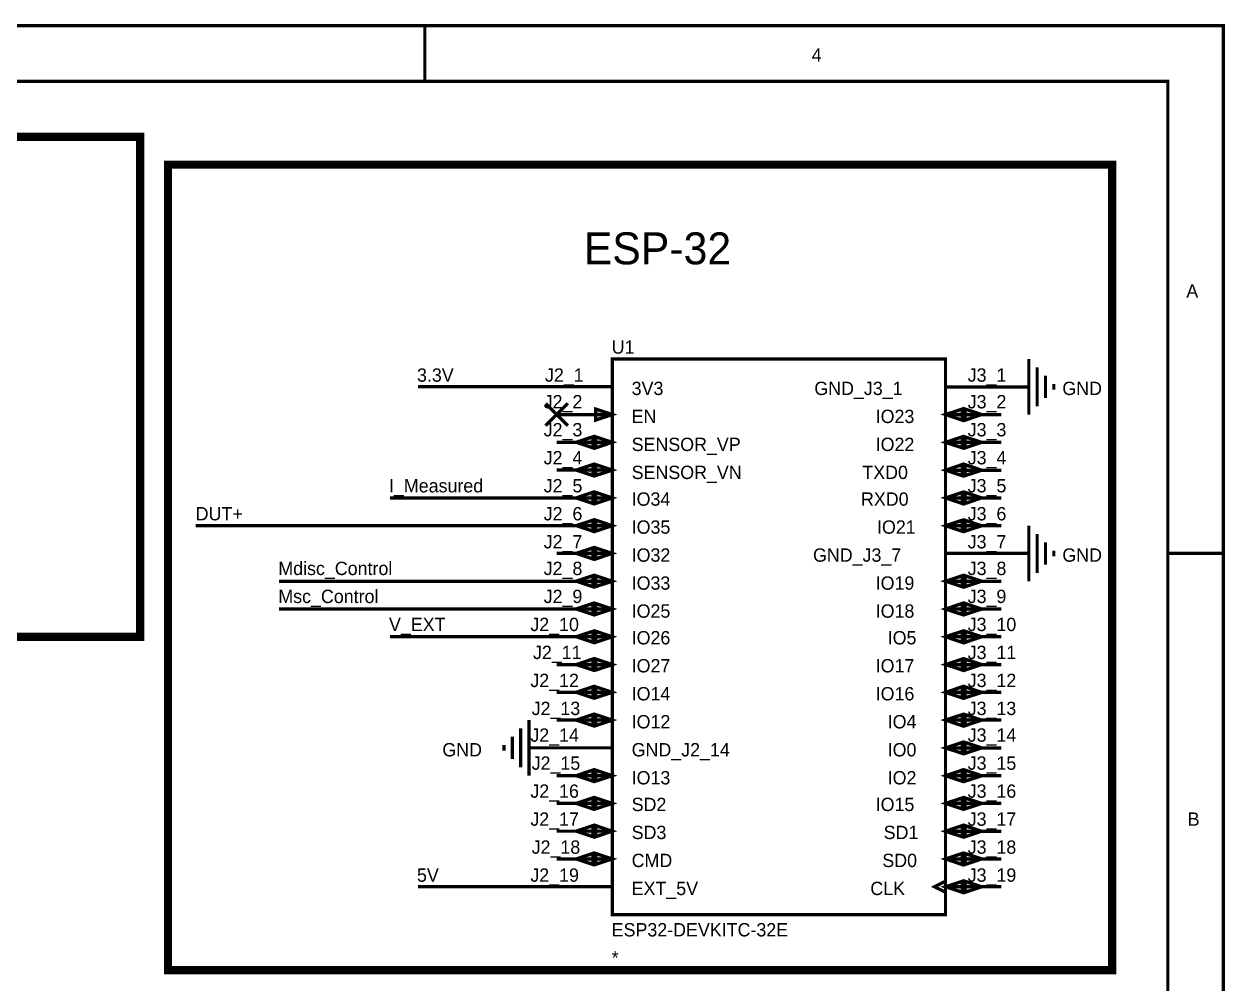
# Model space of a CAD drawing. Header units: inches. Extents: x -11.7 to 11.5, y 0 to 7.6.
# Drawn here: x 7.182 to 11.505, y 4.15 to 7.606 of the extents above; entities that cross this region are included whole.
import ezdxf

# ---------------------------------------------------------------- set-up
doc = ezdxf.new("R2010")
doc.units = ezdxf.units.IN
doc.header["$MEASUREMENT"] = 0
doc.layers.add('Sheet', color=255, linetype='Continuous')

msp = doc.modelspace()

# ---------------------------------------------------------------- linework, layer by layer
at = {"layer": 'Sheet'}
for points in [[(0.0018, 7.6, 0.0118, 0.0118, 0), (11.4988, 7.6, 0.0118, 0.0118, 0), (11.4988, 0, 0.0118, 0.0118, 0), (0.0018, 0, 0.0118, 0.0118, 0), (0.0018, 7.6, 0.0118, 0.0118, 0)], [(0.0018, 7.6, 0.0039, 0.0039, 0), (0.0018, 0, 0.0039, 0.0039, 0), (11.4988, 0, 0.0039, 0.0039, 0), (11.4988, 7.6, 0.0039, 0.0039, 0), (0.0018, 7.6, 0.0039, 0.0039, 0), (0.0018, 7.6, 0.0039, 0.0039, 0)], [(0.2016, 7.3996, 0.0118, 0.0118, 0), (11.299, 7.3996, 0.0118, 0.0118, 0), (11.299, 0.1998, 0.0118, 0.0118, 0), (0.2016, 0.1998, 0.0118, 0.0118, 0), (0.2016, 7.3996, 0.0118, 0.0118, 0)], [(0.2016, 7.3996, 0.0039, 0.0039, 0), (0.2016, 0.1998, 0.0039, 0.0039, 0), (11.299, 0.1998, 0.0039, 0.0039, 0), (11.299, 7.3996, 0.0039, 0.0039, 0), (0.2016, 7.3996, 0.0039, 0.0039, 0), (0.2016, 7.3996, 0.0039, 0.0039, 0)], [(5.4002, 7.1997, 0.0295, 0.0295, 0), (7.5997, 7.1997, 0.0295, 0.0295, 0), (7.5997, 5.3999, 0.0295, 0.0295, 0), (5.4002, 5.3999, 0.0295, 0.0295, 0), (5.4002, 7.1997, 0.0295, 0.0295, 0)], [(7.6999, 7.0995, 0.0295, 0.0295, 0), (11.0986, 7.0995, 0.0295, 0.0295, 0), (11.0986, 4.1997, 0.0295, 0.0295, 0), (7.6999, 4.1997, 0.0295, 0.0295, 0), (7.6999, 7.0995, 0.0295, 0.0295, 0)], [(9.2994, 6.3997, 0.0118, 0.0118, 0), (10.4987, 6.3997, 0.0118, 0.0118, 0), (10.4987, 4.3995, 0.0118, 0.0118, 0), (9.2994, 4.3995, 0.0118, 0.0118, 0), (9.2994, 6.3997, 0.0118, 0.0118, 0)], [(9.2994, 6.3997, 0.0039, 0.0039, 0), (9.2994, 4.3995, 0.0039, 0.0039, 0), (10.4987, 4.3995, 0.0039, 0.0039, 0), (10.4987, 6.3997, 0.0039, 0.0039, 0), (9.2994, 6.3997, 0.0039, 0.0039, 0), (9.2994, 6.3997, 0.0039, 0.0039, 0)], [(9.2391, 6.2197, 0.0118, 0.0118, 0), (9.2991, 6.1999, 0.0118, 0.0118, 0), (9.2391, 6.1798, 0.0118, 0.0118, 0), (9.2391, 6.2197, 0.0118, 0.0118, 0)], [(10.5587, 6.2197, 0.0118, 0.0118, 0), (10.4987, 6.1999, 0.0118, 0.0118, 0), (10.5587, 6.1795, 0.0118, 0.0118, 0), (10.5587, 6.2197, 0.0118, 0.0118, 0)], [(10.5689, 6.2197, 0.0118, 0.0118, 0), (10.5689, 6.1795, 0.0118, 0.0118, 0), (10.6289, 6.1999, 0.0118, 0.0118, 0), (10.5689, 6.2197, 0.0118, 0.0118, 0)], [(9.2391, 6.2197, 0.0039, 0.0039, 0), (9.2991, 6.1999, 0.0039, 0.0039, 0), (9.2391, 6.1798, 0.0039, 0.0039, 0), (9.2391, 6.2197, 0.0039, 0.0039, 0)], [(10.5587, 6.2197, 0.0039, 0.0039, 0), (10.4987, 6.1999, 0.0039, 0.0039, 0), (10.5587, 6.1795, 0.0039, 0.0039, 0), (10.5587, 6.2197, 0.0039, 0.0039, 0)], [(10.5689, 6.2197, 0.0039, 0.0039, 0), (10.5689, 6.1795, 0.0039, 0.0039, 0), (10.6289, 6.1999, 0.0039, 0.0039, 0), (10.5689, 6.2197, 0.0039, 0.0039, 0)], [(9.2292, 6.1198, 0.0118, 0.0118, 0), (9.2292, 6.0799, 0.0118, 0.0118, 0), (9.1692, 6.1, 0.0118, 0.0118, 0), (9.2292, 6.1198, 0.0118, 0.0118, 0)], [(9.2292, 6.1198, 0.0039, 0.0039, 0), (9.2292, 6.0799, 0.0039, 0.0039, 0), (9.1692, 6.1, 0.0039, 0.0039, 0), (9.2292, 6.1198, 0.0039, 0.0039, 0)], [(9.2391, 6.1198, 0.0118, 0.0118, 0), (9.2991, 6.1, 0.0118, 0.0118, 0), (9.2391, 6.0799, 0.0118, 0.0118, 0), (9.2391, 6.1198, 0.0118, 0.0118, 0)], [(9.2391, 6.1198, 0.0039, 0.0039, 0), (9.2991, 6.1, 0.0039, 0.0039, 0), (9.2391, 6.0799, 0.0039, 0.0039, 0), (9.2391, 6.1198, 0.0039, 0.0039, 0)], [(10.5587, 6.1195, 0.0118, 0.0118, 0), (10.4987, 6.0997, 0.0118, 0.0118, 0), (10.5587, 6.0799, 0.0118, 0.0118, 0), (10.5587, 6.1195, 0.0118, 0.0118, 0)], [(10.5587, 6.1195, 0.0039, 0.0039, 0), (10.4987, 6.0997, 0.0039, 0.0039, 0), (10.5587, 6.0799, 0.0039, 0.0039, 0), (10.5587, 6.1195, 0.0039, 0.0039, 0)], [(10.5689, 6.1195, 0.0118, 0.0118, 0), (10.5689, 6.0799, 0.0118, 0.0118, 0), (10.6289, 6.0997, 0.0118, 0.0118, 0), (10.5689, 6.1195, 0.0118, 0.0118, 0)], [(10.5689, 6.1195, 0.0039, 0.0039, 0), (10.5689, 6.0799, 0.0039, 0.0039, 0), (10.6289, 6.0997, 0.0039, 0.0039, 0), (10.5689, 6.1195, 0.0039, 0.0039, 0)], [(9.2292, 6.0199, 0.0118, 0.0118, 0), (9.2292, 5.98, 0.0118, 0.0118, 0), (9.1692, 5.9998, 0.0118, 0.0118, 0), (9.2292, 6.0199, 0.0118, 0.0118, 0)], [(9.2292, 6.0199, 0.0039, 0.0039, 0), (9.2292, 5.98, 0.0039, 0.0039, 0), (9.1692, 5.9998, 0.0039, 0.0039, 0), (9.2292, 6.0199, 0.0039, 0.0039, 0)], [(9.2391, 6.0199, 0.0118, 0.0118, 0), (9.2991, 5.9998, 0.0118, 0.0118, 0), (9.2391, 5.98, 0.0118, 0.0118, 0), (9.2391, 6.0199, 0.0118, 0.0118, 0)], [(9.2391, 6.0199, 0.0039, 0.0039, 0), (9.2991, 5.9998, 0.0039, 0.0039, 0), (9.2391, 5.98, 0.0039, 0.0039, 0), (9.2391, 6.0199, 0.0039, 0.0039, 0)], [(10.5587, 6.0199, 0.0118, 0.0118, 0), (10.4987, 5.9995, 0.0118, 0.0118, 0), (10.5587, 5.9797, 0.0118, 0.0118, 0), (10.5587, 6.0199, 0.0118, 0.0118, 0)], [(10.5587, 6.0199, 0.0039, 0.0039, 0), (10.4987, 5.9995, 0.0039, 0.0039, 0), (10.5587, 5.9797, 0.0039, 0.0039, 0), (10.5587, 6.0199, 0.0039, 0.0039, 0)], [(10.5689, 6.0199, 0.0118, 0.0118, 0), (10.5689, 5.9797, 0.0118, 0.0118, 0), (10.6289, 5.9995, 0.0118, 0.0118, 0), (10.5689, 6.0199, 0.0118, 0.0118, 0)], [(10.5689, 6.0199, 0.0039, 0.0039, 0), (10.5689, 5.9797, 0.0039, 0.0039, 0), (10.6289, 5.9995, 0.0039, 0.0039, 0), (10.5689, 6.0199, 0.0039, 0.0039, 0)], [(9.2292, 5.9199, 0.0118, 0.0118, 0), (9.2292, 5.8797, 0.0118, 0.0118, 0), (9.1692, 5.8998, 0.0118, 0.0118, 0), (9.2292, 5.9199, 0.0118, 0.0118, 0)], [(9.2391, 5.9199, 0.0118, 0.0118, 0), (9.2991, 5.8998, 0.0118, 0.0118, 0), (9.2391, 5.8797, 0.0118, 0.0118, 0), (9.2391, 5.9199, 0.0118, 0.0118, 0)], [(10.5587, 5.9196, 0.0118, 0.0118, 0), (10.4987, 5.8998, 0.0118, 0.0118, 0), (10.5587, 5.8794, 0.0118, 0.0118, 0), (10.5587, 5.9196, 0.0118, 0.0118, 0)], [(10.5689, 5.9196, 0.0118, 0.0118, 0), (10.5689, 5.8794, 0.0118, 0.0118, 0), (10.6289, 5.8998, 0.0118, 0.0118, 0), (10.5689, 5.9196, 0.0118, 0.0118, 0)], [(9.2292, 5.9199, 0.0039, 0.0039, 0), (9.2292, 5.8797, 0.0039, 0.0039, 0), (9.1692, 5.8998, 0.0039, 0.0039, 0), (9.2292, 5.9199, 0.0039, 0.0039, 0)], [(9.2391, 5.9199, 0.0039, 0.0039, 0), (9.2991, 5.8998, 0.0039, 0.0039, 0), (9.2391, 5.8797, 0.0039, 0.0039, 0), (9.2391, 5.9199, 0.0039, 0.0039, 0)], [(10.5587, 5.9196, 0.0039, 0.0039, 0), (10.4987, 5.8998, 0.0039, 0.0039, 0), (10.5587, 5.8794, 0.0039, 0.0039, 0), (10.5587, 5.9196, 0.0039, 0.0039, 0)], [(10.5689, 5.9196, 0.0039, 0.0039, 0), (10.5689, 5.8794, 0.0039, 0.0039, 0), (10.6289, 5.8998, 0.0039, 0.0039, 0), (10.5689, 5.9196, 0.0039, 0.0039, 0)], [(9.2292, 5.8197, 0.0118, 0.0118, 0), (9.2292, 5.7798, 0.0118, 0.0118, 0), (9.1692, 5.7999, 0.0118, 0.0118, 0), (9.2292, 5.8197, 0.0118, 0.0118, 0)], [(9.2292, 5.8197, 0.0039, 0.0039, 0), (9.2292, 5.7798, 0.0039, 0.0039, 0), (9.1692, 5.7999, 0.0039, 0.0039, 0), (9.2292, 5.8197, 0.0039, 0.0039, 0)], [(9.2391, 5.8197, 0.0118, 0.0118, 0), (9.2991, 5.7999, 0.0118, 0.0118, 0), (9.2391, 5.7798, 0.0118, 0.0118, 0), (9.2391, 5.8197, 0.0118, 0.0118, 0)], [(9.2391, 5.8197, 0.0039, 0.0039, 0), (9.2991, 5.7999, 0.0039, 0.0039, 0), (9.2391, 5.7798, 0.0039, 0.0039, 0), (9.2391, 5.8197, 0.0039, 0.0039, 0)], [(10.5587, 5.8194, 0.0118, 0.0118, 0), (10.4987, 5.7996, 0.0118, 0.0118, 0), (10.5587, 5.7798, 0.0118, 0.0118, 0), (10.5587, 5.8194, 0.0118, 0.0118, 0)], [(10.5587, 5.8194, 0.0039, 0.0039, 0), (10.4987, 5.7996, 0.0039, 0.0039, 0), (10.5587, 5.7798, 0.0039, 0.0039, 0), (10.5587, 5.8194, 0.0039, 0.0039, 0)], [(10.5689, 5.8194, 0.0118, 0.0118, 0), (10.5689, 5.7798, 0.0118, 0.0118, 0), (10.6289, 5.7996, 0.0118, 0.0118, 0), (10.5689, 5.8194, 0.0118, 0.0118, 0)], [(10.5689, 5.8194, 0.0039, 0.0039, 0), (10.5689, 5.7798, 0.0039, 0.0039, 0), (10.6289, 5.7996, 0.0039, 0.0039, 0), (10.5689, 5.8194, 0.0039, 0.0039, 0)], [(9.2292, 5.7198, 0.0118, 0.0118, 0), (9.2292, 5.6799, 0.0118, 0.0118, 0), (9.1692, 5.7, 0.0118, 0.0118, 0), (9.2292, 5.7198, 0.0118, 0.0118, 0)], [(9.2292, 5.7198, 0.0039, 0.0039, 0), (9.2292, 5.6799, 0.0039, 0.0039, 0), (9.1692, 5.7, 0.0039, 0.0039, 0), (9.2292, 5.7198, 0.0039, 0.0039, 0)], [(9.2391, 5.7198, 0.0118, 0.0118, 0), (9.2991, 5.7, 0.0118, 0.0118, 0), (9.2391, 5.6799, 0.0118, 0.0118, 0), (9.2391, 5.7198, 0.0118, 0.0118, 0)], [(9.2391, 5.7198, 0.0039, 0.0039, 0), (9.2991, 5.7, 0.0039, 0.0039, 0), (9.2391, 5.6799, 0.0039, 0.0039, 0), (9.2391, 5.7198, 0.0039, 0.0039, 0)], [(9.2292, 5.6199, 0.0118, 0.0118, 0), (9.2292, 5.58, 0.0118, 0.0118, 0), (9.1692, 5.5998, 0.0118, 0.0118, 0), (9.2292, 5.6199, 0.0118, 0.0118, 0)], [(9.2292, 5.6199, 0.0039, 0.0039, 0), (9.2292, 5.58, 0.0039, 0.0039, 0), (9.1692, 5.5998, 0.0039, 0.0039, 0), (9.2292, 5.6199, 0.0039, 0.0039, 0)], [(9.2391, 5.6199, 0.0118, 0.0118, 0), (9.2991, 5.5998, 0.0118, 0.0118, 0), (9.2391, 5.58, 0.0118, 0.0118, 0), (9.2391, 5.6199, 0.0118, 0.0118, 0)], [(9.2391, 5.6199, 0.0039, 0.0039, 0), (9.2991, 5.5998, 0.0039, 0.0039, 0), (9.2391, 5.58, 0.0039, 0.0039, 0), (9.2391, 5.6199, 0.0039, 0.0039, 0)], [(10.5587, 5.6196, 0.0118, 0.0118, 0), (10.4987, 5.5998, 0.0118, 0.0118, 0), (10.5587, 5.58, 0.0118, 0.0118, 0), (10.5587, 5.6196, 0.0118, 0.0118, 0)], [(10.5587, 5.6196, 0.0039, 0.0039, 0), (10.4987, 5.5998, 0.0039, 0.0039, 0), (10.5587, 5.58, 0.0039, 0.0039, 0), (10.5587, 5.6196, 0.0039, 0.0039, 0)], [(10.5689, 5.6196, 0.0118, 0.0118, 0), (10.5689, 5.58, 0.0118, 0.0118, 0), (10.6289, 5.5998, 0.0118, 0.0118, 0), (10.5689, 5.6196, 0.0118, 0.0118, 0)], [(10.5689, 5.6196, 0.0039, 0.0039, 0), (10.5689, 5.58, 0.0039, 0.0039, 0), (10.6289, 5.5998, 0.0039, 0.0039, 0), (10.5689, 5.6196, 0.0039, 0.0039, 0)], [(9.2292, 5.52, 0.0118, 0.0118, 0), (9.2292, 5.4798, 0.0118, 0.0118, 0), (9.1692, 5.4999, 0.0118, 0.0118, 0), (9.2292, 5.52, 0.0118, 0.0118, 0)], [(9.2292, 5.52, 0.0039, 0.0039, 0), (9.2292, 5.4798, 0.0039, 0.0039, 0), (9.1692, 5.4999, 0.0039, 0.0039, 0), (9.2292, 5.52, 0.0039, 0.0039, 0)], [(9.2391, 5.52, 0.0118, 0.0118, 0), (9.2991, 5.4999, 0.0118, 0.0118, 0), (9.2391, 5.4798, 0.0118, 0.0118, 0), (9.2391, 5.52, 0.0118, 0.0118, 0)], [(9.2391, 5.52, 0.0039, 0.0039, 0), (9.2991, 5.4999, 0.0039, 0.0039, 0), (9.2391, 5.4798, 0.0039, 0.0039, 0), (9.2391, 5.52, 0.0039, 0.0039, 0)], [(10.5587, 5.52, 0.0118, 0.0118, 0), (10.4987, 5.4996, 0.0118, 0.0118, 0), (10.5587, 5.4798, 0.0118, 0.0118, 0), (10.5587, 5.52, 0.0118, 0.0118, 0)], [(10.5587, 5.52, 0.0039, 0.0039, 0), (10.4987, 5.4996, 0.0039, 0.0039, 0), (10.5587, 5.4798, 0.0039, 0.0039, 0), (10.5587, 5.52, 0.0039, 0.0039, 0)], [(10.5689, 5.52, 0.0118, 0.0118, 0), (10.5689, 5.4798, 0.0118, 0.0118, 0), (10.6289, 5.4996, 0.0118, 0.0118, 0), (10.5689, 5.52, 0.0118, 0.0118, 0)], [(10.5689, 5.52, 0.0039, 0.0039, 0), (10.5689, 5.4798, 0.0039, 0.0039, 0), (10.6289, 5.4996, 0.0039, 0.0039, 0), (10.5689, 5.52, 0.0039, 0.0039, 0)], [(9.2292, 5.4197, 0.0118, 0.0118, 0), (9.2292, 5.3798, 0.0118, 0.0118, 0), (9.1692, 5.3999, 0.0118, 0.0118, 0), (9.2292, 5.4197, 0.0118, 0.0118, 0)], [(9.2292, 5.4197, 0.0039, 0.0039, 0), (9.2292, 5.3798, 0.0039, 0.0039, 0), (9.1692, 5.3999, 0.0039, 0.0039, 0), (9.2292, 5.4197, 0.0039, 0.0039, 0)], [(9.2391, 5.4197, 0.0118, 0.0118, 0), (9.2991, 5.3999, 0.0118, 0.0118, 0), (9.2391, 5.3798, 0.0118, 0.0118, 0), (9.2391, 5.4197, 0.0118, 0.0118, 0)], [(9.2391, 5.4197, 0.0039, 0.0039, 0), (9.2991, 5.3999, 0.0039, 0.0039, 0), (9.2391, 5.3798, 0.0039, 0.0039, 0), (9.2391, 5.4197, 0.0039, 0.0039, 0)], [(10.5587, 5.4197, 0.0118, 0.0118, 0), (10.4987, 5.3999, 0.0118, 0.0118, 0), (10.5587, 5.3795, 0.0118, 0.0118, 0), (10.5587, 5.4197, 0.0118, 0.0118, 0)], [(10.5587, 5.4197, 0.0039, 0.0039, 0), (10.4987, 5.3999, 0.0039, 0.0039, 0), (10.5587, 5.3795, 0.0039, 0.0039, 0), (10.5587, 5.4197, 0.0039, 0.0039, 0)], [(10.5689, 5.4197, 0.0118, 0.0118, 0), (10.5689, 5.3795, 0.0118, 0.0118, 0), (10.6289, 5.3999, 0.0118, 0.0118, 0), (10.5689, 5.4197, 0.0118, 0.0118, 0)], [(10.5689, 5.4197, 0.0039, 0.0039, 0), (10.5689, 5.3795, 0.0039, 0.0039, 0), (10.6289, 5.3999, 0.0039, 0.0039, 0), (10.5689, 5.4197, 0.0039, 0.0039, 0)], [(9.2292, 5.3198, 0.0118, 0.0118, 0), (9.2292, 5.2799, 0.0118, 0.0118, 0), (9.1692, 5.2997, 0.0118, 0.0118, 0), (9.2292, 5.3198, 0.0118, 0.0118, 0)], [(9.2292, 5.3198, 0.0039, 0.0039, 0), (9.2292, 5.2799, 0.0039, 0.0039, 0), (9.1692, 5.2997, 0.0039, 0.0039, 0), (9.2292, 5.3198, 0.0039, 0.0039, 0)], [(9.2391, 5.3198, 0.0118, 0.0118, 0), (9.2991, 5.2997, 0.0118, 0.0118, 0), (9.2391, 5.2799, 0.0118, 0.0118, 0), (9.2391, 5.3198, 0.0118, 0.0118, 0)], [(9.2391, 5.3198, 0.0039, 0.0039, 0), (9.2991, 5.2997, 0.0039, 0.0039, 0), (9.2391, 5.2799, 0.0039, 0.0039, 0), (9.2391, 5.3198, 0.0039, 0.0039, 0)], [(10.5587, 5.3195, 0.0118, 0.0118, 0), (10.4987, 5.2997, 0.0118, 0.0118, 0), (10.5587, 5.2799, 0.0118, 0.0118, 0), (10.5587, 5.3195, 0.0118, 0.0118, 0)], [(10.5587, 5.3195, 0.0039, 0.0039, 0), (10.4987, 5.2997, 0.0039, 0.0039, 0), (10.5587, 5.2799, 0.0039, 0.0039, 0), (10.5587, 5.3195, 0.0039, 0.0039, 0)], [(10.5689, 5.3195, 0.0118, 0.0118, 0), (10.5689, 5.2799, 0.0118, 0.0118, 0), (10.6289, 5.2997, 0.0118, 0.0118, 0), (10.5689, 5.3195, 0.0118, 0.0118, 0)], [(10.5689, 5.3195, 0.0039, 0.0039, 0), (10.5689, 5.2799, 0.0039, 0.0039, 0), (10.6289, 5.2997, 0.0039, 0.0039, 0), (10.5689, 5.3195, 0.0039, 0.0039, 0)], [(9.2292, 5.2199, 0.0118, 0.0118, 0), (9.2292, 5.18, 0.0118, 0.0118, 0), (9.1692, 5.1998, 0.0118, 0.0118, 0), (9.2292, 5.2199, 0.0118, 0.0118, 0)], [(9.2292, 5.2199, 0.0039, 0.0039, 0), (9.2292, 5.18, 0.0039, 0.0039, 0), (9.1692, 5.1998, 0.0039, 0.0039, 0), (9.2292, 5.2199, 0.0039, 0.0039, 0)], [(9.2391, 5.2199, 0.0118, 0.0118, 0), (9.2991, 5.1998, 0.0118, 0.0118, 0), (9.2391, 5.18, 0.0118, 0.0118, 0), (9.2391, 5.2199, 0.0118, 0.0118, 0)], [(9.2391, 5.2199, 0.0039, 0.0039, 0), (9.2991, 5.1998, 0.0039, 0.0039, 0), (9.2391, 5.18, 0.0039, 0.0039, 0), (9.2391, 5.2199, 0.0039, 0.0039, 0)], [(10.5587, 5.2199, 0.0118, 0.0118, 0), (10.4987, 5.1995, 0.0118, 0.0118, 0), (10.5587, 5.1797, 0.0118, 0.0118, 0), (10.5587, 5.2199, 0.0118, 0.0118, 0)], [(10.5587, 5.2199, 0.0039, 0.0039, 0), (10.4987, 5.1995, 0.0039, 0.0039, 0), (10.5587, 5.1797, 0.0039, 0.0039, 0), (10.5587, 5.2199, 0.0039, 0.0039, 0)], [(10.5689, 5.2199, 0.0118, 0.0118, 0), (10.5689, 5.1797, 0.0118, 0.0118, 0), (10.6289, 5.1995, 0.0118, 0.0118, 0), (10.5689, 5.2199, 0.0118, 0.0118, 0)], [(10.5689, 5.2199, 0.0039, 0.0039, 0), (10.5689, 5.1797, 0.0039, 0.0039, 0), (10.6289, 5.1995, 0.0039, 0.0039, 0), (10.5689, 5.2199, 0.0039, 0.0039, 0)], [(9.2292, 5.12, 0.0118, 0.0118, 0), (9.2292, 5.0798, 0.0118, 0.0118, 0), (9.1692, 5.0999, 0.0118, 0.0118, 0), (9.2292, 5.12, 0.0118, 0.0118, 0)], [(9.2292, 5.12, 0.0039, 0.0039, 0), (9.2292, 5.0798, 0.0039, 0.0039, 0), (9.1692, 5.0999, 0.0039, 0.0039, 0), (9.2292, 5.12, 0.0039, 0.0039, 0)], [(9.2391, 5.12, 0.0118, 0.0118, 0), (9.2991, 5.0999, 0.0118, 0.0118, 0), (9.2391, 5.0798, 0.0118, 0.0118, 0), (9.2391, 5.12, 0.0118, 0.0118, 0)], [(9.2391, 5.12, 0.0039, 0.0039, 0), (9.2991, 5.0999, 0.0039, 0.0039, 0), (9.2391, 5.0798, 0.0039, 0.0039, 0), (9.2391, 5.12, 0.0039, 0.0039, 0)], [(10.5587, 5.1197, 0.0118, 0.0118, 0), (10.4987, 5.0999, 0.0118, 0.0118, 0), (10.5587, 5.0795, 0.0118, 0.0118, 0), (10.5587, 5.1197, 0.0118, 0.0118, 0)], [(10.5587, 5.1197, 0.0039, 0.0039, 0), (10.4987, 5.0999, 0.0039, 0.0039, 0), (10.5587, 5.0795, 0.0039, 0.0039, 0), (10.5587, 5.1197, 0.0039, 0.0039, 0)], [(10.5689, 5.1197, 0.0118, 0.0118, 0), (10.5689, 5.0795, 0.0118, 0.0118, 0), (10.6289, 5.0999, 0.0118, 0.0118, 0), (10.5689, 5.1197, 0.0118, 0.0118, 0)], [(10.5689, 5.1197, 0.0039, 0.0039, 0), (10.5689, 5.0795, 0.0039, 0.0039, 0), (10.6289, 5.0999, 0.0039, 0.0039, 0), (10.5689, 5.1197, 0.0039, 0.0039, 0)], [(10.5587, 5.0195, 0.0118, 0.0118, 0), (10.4987, 4.9997, 0.0118, 0.0118, 0), (10.5587, 4.9798, 0.0118, 0.0118, 0), (10.5587, 5.0195, 0.0118, 0.0118, 0)], [(10.5587, 5.0195, 0.0039, 0.0039, 0), (10.4987, 4.9997, 0.0039, 0.0039, 0), (10.5587, 4.9798, 0.0039, 0.0039, 0), (10.5587, 5.0195, 0.0039, 0.0039, 0)], [(10.5689, 5.0195, 0.0118, 0.0118, 0), (10.5689, 4.9798, 0.0118, 0.0118, 0), (10.6289, 4.9997, 0.0118, 0.0118, 0), (10.5689, 5.0195, 0.0118, 0.0118, 0)], [(10.5689, 5.0195, 0.0039, 0.0039, 0), (10.5689, 4.9798, 0.0039, 0.0039, 0), (10.6289, 4.9997, 0.0039, 0.0039, 0), (10.5689, 5.0195, 0.0039, 0.0039, 0)], [(9.2292, 4.9198, 0.0118, 0.0118, 0), (9.2292, 4.8799, 0.0118, 0.0118, 0), (9.1692, 4.8997, 0.0118, 0.0118, 0), (9.2292, 4.9198, 0.0118, 0.0118, 0)], [(9.2292, 4.9198, 0.0039, 0.0039, 0), (9.2292, 4.8799, 0.0039, 0.0039, 0), (9.1692, 4.8997, 0.0039, 0.0039, 0), (9.2292, 4.9198, 0.0039, 0.0039, 0)], [(9.2391, 4.9198, 0.0118, 0.0118, 0), (9.2991, 4.8997, 0.0118, 0.0118, 0), (9.2391, 4.8799, 0.0118, 0.0118, 0), (9.2391, 4.9198, 0.0118, 0.0118, 0)], [(9.2391, 4.9198, 0.0039, 0.0039, 0), (9.2991, 4.8997, 0.0039, 0.0039, 0), (9.2391, 4.8799, 0.0039, 0.0039, 0), (9.2391, 4.9198, 0.0039, 0.0039, 0)], [(10.5587, 4.9198, 0.0118, 0.0118, 0), (10.4987, 4.8994, 0.0118, 0.0118, 0), (10.5587, 4.8796, 0.0118, 0.0118, 0), (10.5587, 4.9198, 0.0118, 0.0118, 0)], [(10.5587, 4.9198, 0.0039, 0.0039, 0), (10.4987, 4.8994, 0.0039, 0.0039, 0), (10.5587, 4.8796, 0.0039, 0.0039, 0), (10.5587, 4.9198, 0.0039, 0.0039, 0)], [(10.5689, 4.9198, 0.0118, 0.0118, 0), (10.5689, 4.8796, 0.0118, 0.0118, 0), (10.6289, 4.8994, 0.0118, 0.0118, 0), (10.5689, 4.9198, 0.0118, 0.0118, 0)], [(10.5689, 4.9198, 0.0039, 0.0039, 0), (10.5689, 4.8796, 0.0039, 0.0039, 0), (10.6289, 4.8994, 0.0039, 0.0039, 0), (10.5689, 4.9198, 0.0039, 0.0039, 0)], [(9.2292, 4.8199, 0.0118, 0.0118, 0), (9.2292, 4.78, 0.0118, 0.0118, 0), (9.1692, 4.7998, 0.0118, 0.0118, 0), (9.2292, 4.8199, 0.0118, 0.0118, 0)], [(9.2292, 4.8199, 0.0039, 0.0039, 0), (9.2292, 4.78, 0.0039, 0.0039, 0), (9.1692, 4.7998, 0.0039, 0.0039, 0), (9.2292, 4.8199, 0.0039, 0.0039, 0)], [(9.2391, 4.8199, 0.0118, 0.0118, 0), (9.2991, 4.7998, 0.0118, 0.0118, 0), (9.2391, 4.78, 0.0118, 0.0118, 0), (9.2391, 4.8199, 0.0118, 0.0118, 0)], [(9.2391, 4.8199, 0.0039, 0.0039, 0), (9.2991, 4.7998, 0.0039, 0.0039, 0), (9.2391, 4.78, 0.0039, 0.0039, 0), (9.2391, 4.8199, 0.0039, 0.0039, 0)], [(10.5587, 4.8196, 0.0118, 0.0118, 0), (10.4987, 4.7998, 0.0118, 0.0118, 0), (10.5587, 4.78, 0.0118, 0.0118, 0), (10.5587, 4.8196, 0.0118, 0.0118, 0)], [(10.5587, 4.8196, 0.0039, 0.0039, 0), (10.4987, 4.7998, 0.0039, 0.0039, 0), (10.5587, 4.78, 0.0039, 0.0039, 0), (10.5587, 4.8196, 0.0039, 0.0039, 0)], [(10.5689, 4.8196, 0.0118, 0.0118, 0), (10.5689, 4.78, 0.0118, 0.0118, 0), (10.6289, 4.7998, 0.0118, 0.0118, 0), (10.5689, 4.8196, 0.0118, 0.0118, 0)], [(10.5689, 4.8196, 0.0039, 0.0039, 0), (10.5689, 4.78, 0.0039, 0.0039, 0), (10.6289, 4.7998, 0.0039, 0.0039, 0), (10.5689, 4.8196, 0.0039, 0.0039, 0)], [(9.2292, 4.72, 0.0118, 0.0118, 0), (9.2292, 4.6798, 0.0118, 0.0118, 0), (9.1692, 4.6999, 0.0118, 0.0118, 0), (9.2292, 4.72, 0.0118, 0.0118, 0)], [(9.2292, 4.72, 0.0039, 0.0039, 0), (9.2292, 4.6798, 0.0039, 0.0039, 0), (9.1692, 4.6999, 0.0039, 0.0039, 0), (9.2292, 4.72, 0.0039, 0.0039, 0)], [(9.2391, 4.72, 0.0118, 0.0118, 0), (9.2991, 4.6999, 0.0118, 0.0118, 0), (9.2391, 4.6798, 0.0118, 0.0118, 0), (9.2391, 4.72, 0.0118, 0.0118, 0)], [(9.2391, 4.72, 0.0039, 0.0039, 0), (9.2991, 4.6999, 0.0039, 0.0039, 0), (9.2391, 4.6798, 0.0039, 0.0039, 0), (9.2391, 4.72, 0.0039, 0.0039, 0)], [(10.5587, 4.72, 0.0118, 0.0118, 0), (10.4987, 4.6996, 0.0118, 0.0118, 0), (10.5587, 4.6798, 0.0118, 0.0118, 0), (10.5587, 4.72, 0.0118, 0.0118, 0)], [(10.5587, 4.72, 0.0039, 0.0039, 0), (10.4987, 4.6996, 0.0039, 0.0039, 0), (10.5587, 4.6798, 0.0039, 0.0039, 0), (10.5587, 4.72, 0.0039, 0.0039, 0)], [(10.5689, 4.72, 0.0118, 0.0118, 0), (10.5689, 4.6798, 0.0118, 0.0118, 0), (10.6289, 4.6996, 0.0118, 0.0118, 0), (10.5689, 4.72, 0.0118, 0.0118, 0)], [(10.5689, 4.72, 0.0039, 0.0039, 0), (10.5689, 4.6798, 0.0039, 0.0039, 0), (10.6289, 4.6996, 0.0039, 0.0039, 0), (10.5689, 4.72, 0.0039, 0.0039, 0)], [(9.2292, 4.6198, 0.0118, 0.0118, 0), (9.2292, 4.5799, 0.0118, 0.0118, 0), (9.1692, 4.6, 0.0118, 0.0118, 0), (9.2292, 4.6198, 0.0118, 0.0118, 0)], [(9.2391, 4.6198, 0.0118, 0.0118, 0), (9.2991, 4.6, 0.0118, 0.0118, 0), (9.2391, 4.5799, 0.0118, 0.0118, 0), (9.2391, 4.6198, 0.0118, 0.0118, 0)], [(10.5587, 4.6198, 0.0118, 0.0118, 0), (10.4987, 4.6, 0.0118, 0.0118, 0), (10.5587, 4.5796, 0.0118, 0.0118, 0), (10.5587, 4.6198, 0.0118, 0.0118, 0)], [(10.5689, 4.6198, 0.0118, 0.0118, 0), (10.5689, 4.5796, 0.0118, 0.0118, 0), (10.6289, 4.6, 0.0118, 0.0118, 0), (10.5689, 4.6198, 0.0118, 0.0118, 0)], [(9.2292, 4.6198, 0.0039, 0.0039, 0), (9.2292, 4.5799, 0.0039, 0.0039, 0), (9.1692, 4.6, 0.0039, 0.0039, 0), (9.2292, 4.6198, 0.0039, 0.0039, 0)], [(9.2391, 4.6198, 0.0039, 0.0039, 0), (9.2991, 4.6, 0.0039, 0.0039, 0), (9.2391, 4.5799, 0.0039, 0.0039, 0), (9.2391, 4.6198, 0.0039, 0.0039, 0)], [(10.5587, 4.6198, 0.0039, 0.0039, 0), (10.4987, 4.6, 0.0039, 0.0039, 0), (10.5587, 4.5796, 0.0039, 0.0039, 0), (10.5587, 4.6198, 0.0039, 0.0039, 0)], [(10.5689, 4.6198, 0.0039, 0.0039, 0), (10.5689, 4.5796, 0.0039, 0.0039, 0), (10.6289, 4.6, 0.0039, 0.0039, 0), (10.5689, 4.6198, 0.0039, 0.0039, 0)], [(10.5587, 4.5196, 0.0118, 0.0118, 0), (10.4987, 4.4997, 0.0118, 0.0118, 0), (10.5587, 4.4799, 0.0118, 0.0118, 0), (10.5587, 4.5196, 0.0118, 0.0118, 0)], [(10.5587, 4.5196, 0.0039, 0.0039, 0), (10.4987, 4.4997, 0.0039, 0.0039, 0), (10.5587, 4.4799, 0.0039, 0.0039, 0), (10.5587, 4.5196, 0.0039, 0.0039, 0)], [(10.5689, 4.5196, 0.0118, 0.0118, 0), (10.5689, 4.4799, 0.0118, 0.0118, 0), (10.6289, 4.4997, 0.0118, 0.0118, 0), (10.5689, 4.5196, 0.0118, 0.0118, 0)], [(10.5689, 4.5196, 0.0039, 0.0039, 0), (10.5689, 4.4799, 0.0039, 0.0039, 0), (10.6289, 4.4997, 0.0039, 0.0039, 0), (10.5689, 4.5196, 0.0039, 0.0039, 0)]]:
    msp.add_lwpolyline(points, format="xyseb", close=True, dxfattribs=at)
for points in [[(8.6244, 7.6, 0.0118, 0.0118, 0), (8.6244, 7.3999, 0.0118, 0.0118, 0)], [(11.4988, 7.6, 0.0118, 0.0118, 0), (11.299, 7.6, 0.0118, 0.0118, 0)], [(11.4988, 7.6, 0.0118, 0.0118, 0), (11.4988, 7.3996, 0.0118, 0.0118, 0)], [(10.7986, 6.3997, 0.0118, 0.0118, 0), (10.7986, 6.1999, 0.0118, 0.0118, 0)], [(10.8286, 6.3697, 0.0118, 0.0118, 0), (10.8286, 6.2299, 0.0118, 0.0118, 0)], [(10.8586, 6.3397, 0.0118, 0.0118, 0), (10.8586, 6.2599, 0.0118, 0.0118, 0)], [(10.8886, 6.3097, 0.0118, 0.0118, 0), (10.8886, 6.2899, 0.0118, 0.0118, 0)], [(9.0993, 6.2998, 0.0118, 0.0118, 0), (8.5992, 6.2998, 0.0118, 0.0118, 0)], [(9.2991, 6.2998, 0.0118, 0.0118, 0), (9.0993, 6.2998, 0.0118, 0.0118, 0)], [(10.4987, 6.2995, 0.0118, 0.0118, 0), (10.6991, 6.2995, 0.0118, 0.0118, 0)], [(10.6991, 6.2995, 0.0118, 0.0118, 0), (10.7986, 6.2995, 0.0118, 0.0118, 0)], [(9.0591, 6.16, 0.0118, 0.0118, 0), (9.1392, 6.2398, 0.0118, 0.0118, 0)], [(9.0591, 6.2398, 0.0118, 0.0118, 0), (9.1392, 6.16, 0.0118, 0.0118, 0)], [(9.2991, 6.1999, 0.0118, 0.0118, 0), (9.0993, 6.1999, 0.0118, 0.0118, 0)], [(10.4987, 6.1999, 0.0118, 0.0118, 0), (10.6991, 6.1999, 0.0118, 0.0118, 0)], [(9.2991, 6.1, 0.0118, 0.0118, 0), (9.0993, 6.1, 0.0118, 0.0118, 0)], [(10.4987, 6.0997, 0.0118, 0.0118, 0), (10.6991, 6.0997, 0.0118, 0.0118, 0)], [(9.2991, 5.9998, 0.0118, 0.0118, 0), (9.0993, 5.9998, 0.0118, 0.0118, 0)], [(10.4987, 5.9995, 0.0118, 0.0118, 0), (10.6991, 5.9995, 0.0118, 0.0118, 0)], [(9.0993, 5.8998, 0.0118, 0.0118, 0), (8.4993, 5.8998, 0.0118, 0.0118, 0)], [(9.2991, 5.8998, 0.0118, 0.0118, 0), (9.0993, 5.8998, 0.0118, 0.0118, 0)], [(10.4987, 5.8998, 0.0118, 0.0118, 0), (10.6991, 5.8998, 0.0118, 0.0118, 0)], [(9.0993, 5.7999, 0.0118, 0.0118, 0), (7.7995, 5.7999, 0.0118, 0.0118, 0)], [(9.2991, 5.7999, 0.0118, 0.0118, 0), (9.0993, 5.7999, 0.0118, 0.0118, 0)], [(10.4987, 5.7996, 0.0118, 0.0118, 0), (10.6991, 5.7996, 0.0118, 0.0118, 0)], [(10.7986, 5.7996, 0.0118, 0.0118, 0), (10.7986, 5.5998, 0.0118, 0.0118, 0)], [(10.8286, 5.7696, 0.0118, 0.0118, 0), (10.8286, 5.6298, 0.0118, 0.0118, 0)], [(10.8586, 5.7396, 0.0118, 0.0118, 0), (10.8586, 5.6598, 0.0118, 0.0118, 0)], [(10.8886, 5.7096, 0.0118, 0.0118, 0), (10.8886, 5.6898, 0.0118, 0.0118, 0)], [(9.2991, 5.7, 0.0118, 0.0118, 0), (9.0993, 5.7, 0.0118, 0.0118, 0)], [(10.4987, 5.7, 0.0118, 0.0118, 0), (10.6991, 5.7, 0.0118, 0.0118, 0)], [(10.6991, 5.7, 0.0118, 0.0118, 0), (10.7986, 5.7, 0.0118, 0.0118, 0)], [(11.4988, 5.7, 0.0118, 0.0118, 0), (11.299, 5.7, 0.0118, 0.0118, 0)], [(9.0993, 5.5998, 0.0118, 0.0118, 0), (8.0994, 5.5998, 0.0118, 0.0118, 0)], [(9.2991, 5.5998, 0.0118, 0.0118, 0), (9.0993, 5.5998, 0.0118, 0.0118, 0)], [(10.4987, 5.5998, 0.0118, 0.0118, 0), (10.6991, 5.5998, 0.0118, 0.0118, 0)], [(9.0993, 5.4999, 0.0118, 0.0118, 0), (8.0994, 5.4999, 0.0118, 0.0118, 0)], [(9.2991, 5.4999, 0.0118, 0.0118, 0), (9.0993, 5.4999, 0.0118, 0.0118, 0)], [(10.4987, 5.4996, 0.0118, 0.0118, 0), (10.6991, 5.4996, 0.0118, 0.0118, 0)], [(9.0993, 5.3999, 0.0118, 0.0118, 0), (8.4993, 5.3999, 0.0118, 0.0118, 0)], [(9.2991, 5.3999, 0.0118, 0.0118, 0), (9.0993, 5.3999, 0.0118, 0.0118, 0)], [(10.4987, 5.3999, 0.0118, 0.0118, 0), (10.6991, 5.3999, 0.0118, 0.0118, 0)], [(9.2991, 5.2997, 0.0118, 0.0118, 0), (9.0993, 5.2997, 0.0118, 0.0118, 0)], [(10.4987, 5.2997, 0.0118, 0.0118, 0), (10.6991, 5.2997, 0.0118, 0.0118, 0)], [(9.2991, 5.1998, 0.0118, 0.0118, 0), (9.0993, 5.1998, 0.0118, 0.0118, 0)], [(10.4987, 5.1995, 0.0118, 0.0118, 0), (10.6991, 5.1995, 0.0118, 0.0118, 0)], [(8.9994, 5.0999, 0.0118, 0.0118, 0), (8.9994, 4.8997, 0.0118, 0.0118, 0)], [(9.2991, 5.0999, 0.0118, 0.0118, 0), (9.0993, 5.0999, 0.0118, 0.0118, 0)], [(10.4987, 5.0999, 0.0118, 0.0118, 0), (10.6991, 5.0999, 0.0118, 0.0118, 0)], [(8.9694, 5.0699, 0.0118, 0.0118, 0), (8.9694, 4.9297, 0.0118, 0.0118, 0)], [(8.9094, 5.0099, 0.0118, 0.0118, 0), (8.9094, 4.9898, 0.0118, 0.0118, 0)], [(8.9394, 5.0399, 0.0118, 0.0118, 0), (8.9394, 4.9597, 0.0118, 0.0118, 0)], [(9.0993, 5, 0.0118, 0.0118, 0), (8.9994, 5, 0.0118, 0.0118, 0)], [(9.2991, 5, 0.0118, 0.0118, 0), (9.0993, 5, 0.0118, 0.0118, 0)], [(10.4987, 4.9997, 0.0118, 0.0118, 0), (10.6991, 4.9997, 0.0118, 0.0118, 0)], [(9.2991, 4.8997, 0.0118, 0.0118, 0), (9.0993, 4.8997, 0.0118, 0.0118, 0)], [(10.4987, 4.8994, 0.0118, 0.0118, 0), (10.6991, 4.8994, 0.0118, 0.0118, 0)], [(9.2991, 4.7998, 0.0118, 0.0118, 0), (9.0993, 4.7998, 0.0118, 0.0118, 0)], [(10.4987, 4.7998, 0.0118, 0.0118, 0), (10.6991, 4.7998, 0.0118, 0.0118, 0)], [(9.2991, 4.6999, 0.0118, 0.0118, 0), (9.0993, 4.6999, 0.0118, 0.0118, 0)], [(10.4987, 4.6996, 0.0118, 0.0118, 0), (10.6991, 4.6996, 0.0118, 0.0118, 0)], [(9.2991, 4.6, 0.0118, 0.0118, 0), (9.0993, 4.6, 0.0118, 0.0118, 0)], [(10.4987, 4.6, 0.0118, 0.0118, 0), (10.6991, 4.6, 0.0118, 0.0118, 0)], [(9.0993, 4.4997, 0.0118, 0.0118, 0), (8.5992, 4.4997, 0.0118, 0.0118, 0)], [(9.2991, 4.4997, 0.0118, 0.0118, 0), (9.0993, 4.4997, 0.0118, 0.0118, 0)], [(10.4987, 4.5196, 0.0118, 0.0118, 0), (10.4591, 4.4997, 0.0118, 0.0118, 0), (10.4987, 4.4799, 0.0118, 0.0118, 0)], [(10.4987, 4.4997, 0.0118, 0.0118, 0), (10.6991, 4.4997, 0.0118, 0.0118, 0)]]:
    msp.add_lwpolyline(points, format="xyseb", dxfattribs=at)
for points in [[(9.238, 6.1773), (9.3062, 6.2), (9.238, 6.2227)], [(10.5619, 6.2227), (10.4938, 6.2), (10.5619, 6.1773)], [(10.568, 6.1773), (10.6362, 6.2), (10.568, 6.2227)], [(9.2319, 6.1227), (9.1638, 6.1), (9.2319, 6.0773)], [(9.238, 6.0773), (9.3062, 6.1), (9.238, 6.1227)], [(10.5619, 6.1227), (10.4938, 6.1), (10.5619, 6.0773)], [(10.568, 6.0773), (10.6362, 6.1), (10.568, 6.1227)], [(9.2319, 6.0227), (9.1638, 6), (9.2319, 5.9773)], [(9.238, 5.9773), (9.3062, 6), (9.238, 6.0227)], [(10.5619, 6.0227), (10.4938, 6), (10.5619, 5.9773)], [(10.568, 5.9773), (10.6362, 6), (10.568, 6.0227)], [(9.2319, 5.9227), (9.1638, 5.9), (9.2319, 5.8773)], [(9.238, 5.8773), (9.3062, 5.9), (9.238, 5.9227)], [(10.5619, 5.9227), (10.4938, 5.9), (10.5619, 5.8773)], [(10.568, 5.8773), (10.6362, 5.9), (10.568, 5.9227)], [(9.2319, 5.8227), (9.1638, 5.8), (9.2319, 5.7773)], [(9.238, 5.7773), (9.3062, 5.8), (9.238, 5.8227)], [(10.5619, 5.8227), (10.4938, 5.8), (10.5619, 5.7773)], [(10.568, 5.7773), (10.6362, 5.8), (10.568, 5.8227)], [(9.2319, 5.7227), (9.1638, 5.7), (9.2319, 5.6773)], [(9.238, 5.6773), (9.3062, 5.7), (9.238, 5.7227)], [(9.2319, 5.6227), (9.1638, 5.6), (9.2319, 5.5773)], [(9.238, 5.5773), (9.3062, 5.6), (9.238, 5.6227)], [(10.5619, 5.6227), (10.4938, 5.6), (10.5619, 5.5773)], [(10.568, 5.5773), (10.6362, 5.6), (10.568, 5.6227)], [(9.2319, 5.5227), (9.1638, 5.5), (9.2319, 5.4773)], [(9.238, 5.4773), (9.3062, 5.5), (9.238, 5.5227)], [(10.5619, 5.5227), (10.4938, 5.5), (10.5619, 5.4773)], [(10.568, 5.4773), (10.6362, 5.5), (10.568, 5.5227)], [(9.2319, 5.4227), (9.1638, 5.4), (9.2319, 5.3773)], [(9.238, 5.3773), (9.3062, 5.4), (9.238, 5.4227)], [(10.5619, 5.4227), (10.4938, 5.4), (10.5619, 5.3773)], [(10.568, 5.3773), (10.6362, 5.4), (10.568, 5.4227)], [(9.2319, 5.3227), (9.1638, 5.3), (9.2319, 5.2773)], [(9.238, 5.2773), (9.3062, 5.3), (9.238, 5.3227)], [(10.5619, 5.3227), (10.4938, 5.3), (10.5619, 5.2773)], [(10.568, 5.2773), (10.6362, 5.3), (10.568, 5.3227)], [(9.2319, 5.2227), (9.1638, 5.2), (9.2319, 5.1773)], [(9.238, 5.1773), (9.3062, 5.2), (9.238, 5.2227)], [(10.5619, 5.2227), (10.4938, 5.2), (10.5619, 5.1773)], [(10.568, 5.1773), (10.6362, 5.2), (10.568, 5.2227)], [(9.2319, 5.1227), (9.1638, 5.1), (9.2319, 5.0773)], [(9.238, 5.0773), (9.3062, 5.1), (9.238, 5.1227)], [(10.5619, 5.1227), (10.4938, 5.1), (10.5619, 5.0773)], [(10.568, 5.0773), (10.6362, 5.1), (10.568, 5.1227)], [(10.5619, 5.0227), (10.4938, 5), (10.5619, 4.9773)], [(10.568, 4.9773), (10.6362, 5), (10.568, 5.0227)], [(9.2319, 4.9227), (9.1638, 4.9), (9.2319, 4.8773)], [(9.238, 4.8773), (9.3062, 4.9), (9.238, 4.9227)], [(10.5619, 4.9227), (10.4938, 4.9), (10.5619, 4.8773)], [(10.568, 4.8773), (10.6362, 4.9), (10.568, 4.9227)], [(9.2319, 4.8227), (9.1638, 4.8), (9.2319, 4.7773)], [(9.238, 4.7773), (9.3062, 4.8), (9.238, 4.8227)], [(10.5619, 4.8227), (10.4938, 4.8), (10.5619, 4.7773)], [(10.568, 4.7773), (10.6362, 4.8), (10.568, 4.8227)], [(9.2319, 4.7227), (9.1638, 4.7), (9.2319, 4.6773)], [(9.238, 4.6773), (9.3062, 4.7), (9.238, 4.7227)], [(10.5619, 4.7227), (10.4938, 4.7), (10.5619, 4.6773)], [(10.568, 4.6773), (10.6362, 4.7), (10.568, 4.7227)], [(9.2319, 4.6227), (9.1638, 4.6), (9.2319, 4.5773)], [(9.238, 4.5773), (9.3062, 4.6), (9.238, 4.6227)], [(10.5619, 4.6227), (10.4938, 4.6), (10.5619, 4.5773)], [(10.568, 4.5773), (10.6362, 4.6), (10.568, 4.6227)], [(10.5619, 4.5227), (10.4938, 4.5), (10.5619, 4.4773)], [(10.568, 4.4773), (10.6362, 4.5), (10.568, 4.5227)]]:
    msp.add_solid(points, dxfattribs=at)

# ---------------------------------------------------------------- texts
for s, height, p in [('4', 0.048, (10.0169, 7.4704)), ('ESP-32', 0.11522, (9.1962, 6.7406)), ('A', 0.048, (11.3656, 6.6206)), ('U1', 0.04801, (9.297, 6.419)), ('3.3V', 0.04801, (8.5962, 6.3181)), ('J2_1', 0.04801, (9.057, 6.3181)), ('J3_1', 0.04801, (10.5785, 6.3181)), ('3V3', 0.04801, (9.3689, 6.2701)), ('GND_J3_1', 0.04801, (10.0265, 6.2701)), ('GND', 0.04801, (10.9192, 6.2701)), ('J2_2', 0.04801, (9.0522, 6.2221)), ('J3_2', 0.04801, (10.5785, 6.2221)), ('EN', 0.04801, (9.3689, 6.1693)), ('IO23', 0.04801, (10.2473, 6.1693)), ('J2_3', 0.04801, (9.0522, 6.1213)), ('J3_3', 0.04801, (10.5785, 6.1213)), ('SENSOR_VP', 0.04801, (9.3689, 6.0685)), ('IO22', 0.04801, (10.2473, 6.0685)), ('J2_4', 0.04801, (9.0522, 6.0205)), ('J3_4', 0.04801, (10.5785, 6.0205)), ('SENSOR_VN', 0.04801, (9.3689, 5.9677)), ('TXD0', 0.04801, (10.1993, 5.9677)), ('I_Measured', 0.04801, (8.4954, 5.9196)), ('J2_5', 0.04801, (9.0522, 5.9196)), ('J3_5', 0.04801, (10.5785, 5.9196)), ('IO34', 0.04801, (9.3689, 5.8716)), ('RXD0', 0.04801, (10.1945, 5.8716)), ('DUT+', 0.04801, (7.7995, 5.8188)), ('J2_6', 0.04801, (9.0522, 5.8188)), ('J3_6', 0.04801, (10.5785, 5.8188)), ('IO35', 0.04801, (9.3689, 5.7708)), ('IO21', 0.04801, (10.2521, 5.7708)), ('J2_7', 0.04801, (9.0522, 5.718)), ('J3_7', 0.04801, (10.5785, 5.718)), ('IO32', 0.04801, (9.3689, 5.67)), ('GND_J3_7', 0.04801, (10.0217, 5.67)), ('GND', 0.04801, (10.9192, 5.67)), ('Mdisc_Control', 0.04801, (8.097, 5.622)), ('J2_8', 0.04801, (9.0522, 5.622)), ('J3_8', 0.04801, (10.5785, 5.622)), ('IO33', 0.04801, (9.3689, 5.5692)), ('IO19', 0.04801, (10.2473, 5.5692)), ('Msc_Control', 0.04801, (8.097, 5.5212)), ('J2_9', 0.04801, (9.0522, 5.5212)), ('J3_9', 0.04801, (10.5785, 5.5212)), ('IO25', 0.04801, (9.3689, 5.4684)), ('IO18', 0.04801, (10.2473, 5.4684)), ('V_EXT', 0.04801, (8.4954, 5.4203)), ('J2_10', 0.04801, (9.0042, 5.4203)), ('J3_10', 0.04801, (10.5785, 5.4203)), ('IO26', 0.04801, (9.3689, 5.3723)), ('IO5', 0.04801, (10.2905, 5.3723)), ('J2_11', 0.04801, (9.0138, 5.3195)), ('J3_11', 0.04801, (10.5785, 5.3195)), ('IO27', 0.04801, (9.3689, 5.2715)), ('IO17', 0.04801, (10.2473, 5.2715)), ('J2_12', 0.04801, (9.0042, 5.2187)), ('J3_12', 0.04801, (10.5785, 5.2187)), ('IO14', 0.04801, (9.3689, 5.1707)), ('IO16', 0.04801, (10.2473, 5.1707)), ('J2_13', 0.04801, (9.009, 5.1179)), ('J3_13', 0.04801, (10.5785, 5.1179)), ('IO12', 0.04801, (9.3689, 5.0699)), ('IO4', 0.04801, (10.2905, 5.0699)), ('J2_14', 0.04801, (9.0042, 5.0219)), ('J3_14', 0.04801, (10.5785, 5.0219)), ('GND', 0.04801, (8.6874, 4.969)), ('GND_J2_14', 0.04801, (9.3689, 4.969)), ('IO0', 0.04801, (10.2905, 4.969)), ('J2_15', 0.04801, (9.009, 4.921)), ('J3_15', 0.04801, (10.5785, 4.921)), ('IO13', 0.04801, (9.3689, 4.8682)), ('IO2', 0.04801, (10.2905, 4.8682)), ('J2_16', 0.04801, (9.0042, 4.8202)), ('J3_16', 0.04801, (10.5785, 4.8202)), ('SD2', 0.04801, (9.3689, 4.7722)), ('IO15', 0.04801, (10.2473, 4.7722)), ('J2_17', 0.04801, (9.0042, 4.7194)), ('J3_17', 0.04801, (10.5785, 4.7194)), ('B', 0.048, (11.3704, 4.7194)), ('SD3', 0.04801, (9.3689, 4.6714)), ('SD1', 0.04801, (10.2761, 4.6714)), ('J2_18', 0.04801, (9.009, 4.6186)), ('J3_18', 0.04801, (10.5785, 4.6186)), ('CMD', 0.04801, (9.3689, 4.5706)), ('SD0', 0.04801, (10.2713, 4.5706)), ('5V', 0.04801, (8.5962, 4.5178)), ('J2_19', 0.04801, (9.0042, 4.5178)), ('J3_19', 0.04801, (10.5785, 4.5178)), ('EXT_5V', 0.04801, (9.3689, 4.4697)), ('CLK', 0.04801, (10.2281, 4.4697)), ('ESP32-DEVKITC-32E', 0.04801, (9.297, 4.3209)), ('*', 0.048, (9.297, 4.2201))]:
    msp.add_text(s, height=height, dxfattribs=at).set_placement(p)

doc.saveas('drawing.dxf')
